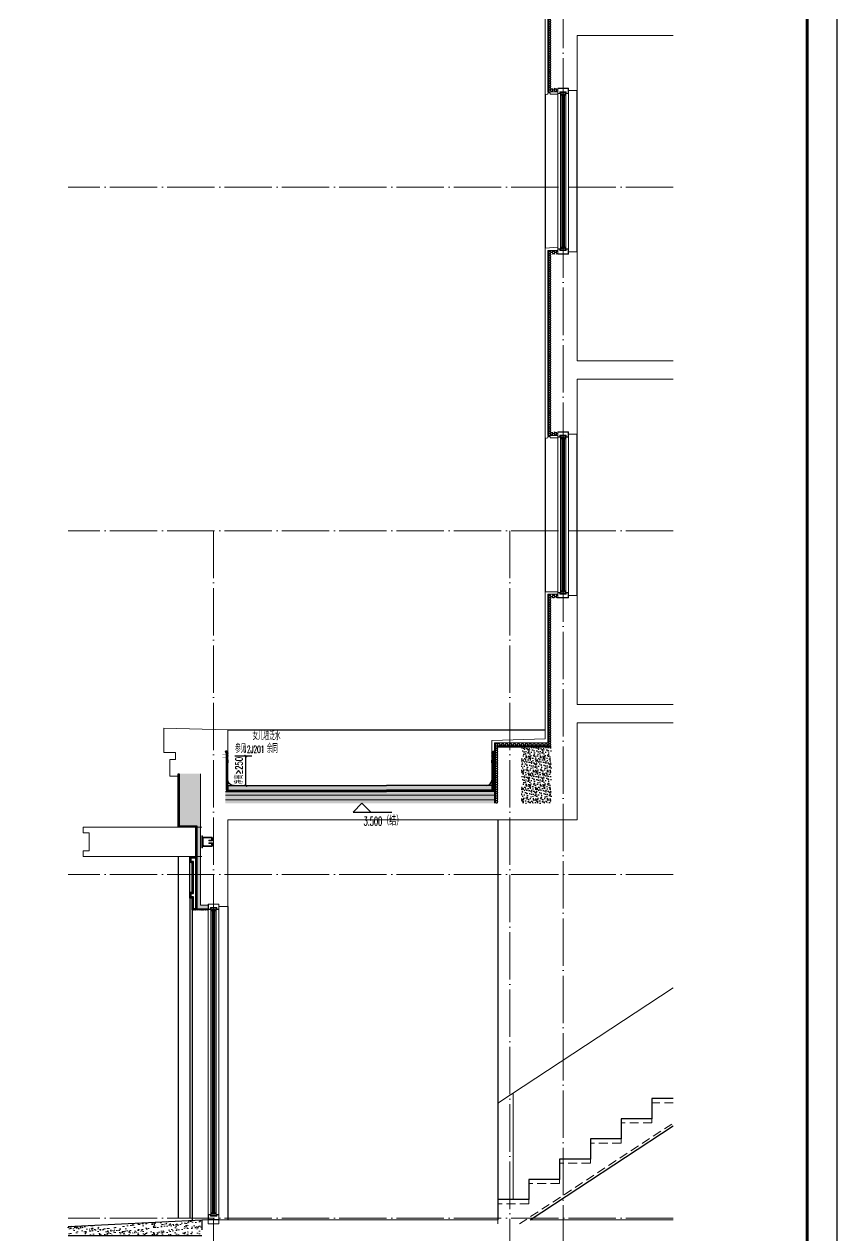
# Model space of a CAD drawing. Extents: x -518115 to 1124316, y -209821 to 1628073.
# Drawn here: x 1068422 to 1075280, y -168593 to -158368 of the extents above; entities that cross this region are included whole.
import ezdxf
from ezdxf.xclip import XClip

# ---------------------------------------------------------------- set-up
doc = ezdxf.new("R2010")
doc.units = 0
doc.header["$LTSCALE"] = 1000
doc.header["$MEASUREMENT"] = 0
doc.header["$XCLIPFRAME"] = 0
for name, pattern in [('DASH', [0.35, 0.25, -0.1]), ('DOTE', [2.42, 2, -0.2, 0.02, -0.2]), ('HIDDEN', [0.375, 0.25, -0.125])]:
    doc.linetypes.add(name, pattern=pattern)
for name, color, linetype in [('3-剖面填充（细）', 250, 'Continuous'), ('3-屋面构造层', 157, 'Continuous'), ('DIM_ELEV', 3, 'Continuous'), ('DIM_IDEN', 67, 'Continuous'), ('PUB_TEXT', 4, 'Continuous'), ('SURFACE', 6, 'Continuous'), ('图框', 140, 'Continuous'), ('看线', 251, 'Continuous'), ('立面', 73, 'Continuous'), ('立面-看线', 251, 'Continuous')]:
    doc.layers.add(name, color=color, linetype=linetype)
for name, color, linetype, lineweight in [('DOTE', 19, 'DOTE', 9), ('PUB_HATCH', 8, 'Continuous', 9), ('S_WINDOW', 144, 'Continuous', 15), ('STAIR', 2, 'Continuous', 18), ('WALL', 9, 'Continuous', 40), ('内粉刷', 37, 'Continuous', 9), ('填充', 251, 'Continuous', 5), ('栏杆', 163, 'Continuous', 5), ('立面-普通轮廓', 7, 'Continuous', 18), ('立面-栏杆', 105, 'Continuous', 15), ('细细', 250, 'Continuous', 0)]:
    doc.layers.add(name, color=color, linetype=linetype, lineweight=lineweight)
doc.layers.add('yichutu', color=7, linetype='Continuous', true_color=0xffffff, plot=False)
doc.styles.add('_TCH_DIM', font='SIMPLEX.shx', dxfattribs={"width": 0.7, "bigfont": 'GBCBIG.shx'})
doc.styles.add('_TCH_DIM_T3', font='SIMPLEX.shx', dxfattribs={"width": 0.494118, "bigfont": 'GBCBIG.shx'})
doc.dimstyles.new('_TCH_ARCH&&20', dxfattribs={"dimtxt": 59.5, "dimasz": 20, "dimexe": 50, "dimexo": 60, "dimgap": 25.25, "dimtad": 1, "dimdec": 0, "dimzin": 0, "dimdsep": 46, "dimtxsty": '_TCH_DIM_T3', "dimblk": 'ARCHTICK', "dimcen": 0.09, "dimclrt": 7, "dimazin": 2, "dimtfac": 1, "dimtdec": 0, "dimtix": 1, "dimtmove": 2, "dimatfit": 3, "dimfxl": 1, "dimtolj": 1, "dimtzin": 0, "dimarcsym": 0})
pattern_1 = [(315, (65555.854, -695306.734), (-1.767766953, -1.767766953), []), (315, (65557.0325, -695306.734), (-1.767766953, -1.767766953), [])]
pattern_2 = [(315, (65555.8552, -698010.1697), (-1.767766953, -1.767766953), []), (315, (65557.0337, -698010.1697), (-1.767766953, -1.767766953), [])]
pattern_3 = [(315, (-218910.2607, -140541.0897), (-1.767766953, -1.767766953), []), (315, (-218909.0822, -140541.0897), (-1.767766953, -1.767766953), [])]
pattern_4 = [(315, (-218910.2607, -141979.3279), (-1.767766953, -1.767766953), []), (315, (-218909.0822, -141979.3279), (-1.767766953, -1.767766953), [])]

# ---------------------------------------------------------------- blocks, each defined once
blk = doc.blocks.new('GFDDDDRG')
at = {"layer": '图框'}
blk.add_lwpolyline([(923310, -107437), (923310, -159999), (893610, -159999), (893610, -107437)], close=True, dxfattribs=at)
blk.add_lwpolyline([(923310, -107437), (923310, -159999), (893610, -159999), (893610, -107437)], close=True, dxfattribs=at)
at = {"layer": '图框', "const_width": 50}
blk.add_lwpolyline([(894110, -159499), (922810, -159499), (922810, -108687), (894110, -108687)], close=True, dxfattribs=at)
blk = doc.blocks.new('yct-1051-594-26275-14850-25-1002.0')
at = {"layer": 'yichutu', "color": 7, "true_color": 0xffffff}
blk.add_lwpolyline([(0, 0), (0, 14850), (26275, 14850), (26275, 0)], close=True, dxfattribs=at)
blk = doc.blocks.new('A$C657A2A31')
at = {"layer": '栏杆', "color": 5}
for p, q in [((0, 0), (6, 0)), ((0, -100), (0, 0)), ((6, 0), (6, -100)), ((6, -100), (0, -100)), ((84, -10), (12, -10)), ((12, -22), (12, -78)), ((84, -90), (12, -90)), ((77, -16), (18, -16)), ((77, -84), (18, -84)), ((60, -36), (60, -42)), ((80, -36), (60, -36)), ((87, -42), (60, -42)), ((60, -59), (60, -65)), ((87, -59), (60, -59)), ((80, -65), (60, -65)), ((83, -33), (83, -22)), ((83, -68), (83, -78)), ((90, -16), (90, -39)), ((90, -84), (90, -62))]:
    blk.add_line(p, q, dxfattribs=at)
for centre, radius, start, end in [((12, -16), 6, 90, 180), ((12, -84), 6, 180, 270), ((18, -22), 6, 90, 180), ((18, -78), 6, 180, 270), ((77, -22), 6, 0, 90), ((77, -78), 6, 270, 0), ((80, -33), 3, 270, 0), ((80, -68), 3, 0, 90), ((84, -16), 6, 0, 90), ((84, -84), 6, 270, 0), ((87, -39), 3, 270, 0), ((87, -62), 3, 0, 90)]:
    blk.add_arc(centre, radius, start, end, dxfattribs=at)
blk = doc.blocks.new('zrszerf')
at = {"layer": '细细'}
h = blk.add_hatch(dxfattribs=at)
h.set_pattern_fill('金属', color=256, style=0)
h.set_pattern_definition(pattern_3)
h.paths.add_polyline_path([(257695, 608543), (257715, 608543), (257715, 608557), (257765, 608557), (257765, 608543), (257785, 608543), (257785, 608588), (257695, 608588)])
h.paths.add_polyline_path([(257713, 608559), (257713, 608545), (257697, 608545), (257697, 608586), (257783, 608586), (257783, 608545), (257767, 608545), (257767, 608559)], flags=16)
h = blk.add_hatch(dxfattribs=at)
h.set_pattern_fill('金属', color=256, style=0)
h.set_pattern_definition(pattern_3)
h.paths.add_polyline_path([(257762, 608555), (257762, 608530), (257750, 608530), (257750, 608540), (257729, 608540), (257729, 608530), (257717, 608530), (257717, 608555)])
h.paths.add_polyline_path([(257719, 608553), (257719, 608532), (257727, 608532), (257727, 608542), (257752, 608542), (257752, 608532), (257760, 608532), (257760, 608553)], flags=16)
h = blk.add_hatch(color=256, dxfattribs=at)
edge = h.paths.add_edge_path()
edge.add_line((257735, 608540), (257735, 608528))
edge.add_arc((257740, 608520), 9.44, 61.5175, 118.4825, ccw=False)
edge.add_line((257744, 608528), (257744, 608540))
edge.add_arc((257740, 608548), 9.44, 241.5175, 298.4825, ccw=False)
h = blk.add_hatch(dxfattribs=at)
h.set_pattern_fill('金属', color=256, style=0)
h.set_pattern_definition(pattern_4)
h.paths.add_polyline_path([(257695, 607233), (257715, 607233), (257715, 607220), (257765, 607220), (257765, 607233), (257785, 607233), (257785, 607188), (257695, 607188)])
h.paths.add_polyline_path([(257713, 607218), (257713, 607231), (257697, 607231), (257697, 607190), (257783, 607190), (257783, 607231), (257767, 607231), (257767, 607218)], flags=16)
h = blk.add_hatch(dxfattribs=at)
h.set_pattern_fill('金属', color=256, style=0)
h.set_pattern_definition(pattern_4)
h.paths.add_polyline_path([(257762, 607222), (257762, 607247), (257750, 607247), (257750, 607237), (257729, 607237), (257729, 607247), (257717, 607247), (257717, 607222)])
h.paths.add_polyline_path([(257719, 607224), (257719, 607245), (257727, 607245), (257727, 607235), (257752, 607235), (257752, 607245), (257760, 607245), (257760, 607224)], flags=16)
h = blk.add_hatch(color=256, dxfattribs=at)
edge = h.paths.add_edge_path()
edge.add_line((257735, 607237), (257735, 607249))
edge.add_arc((257740, 607257), 9.44, 241.5175, 298.4825)
edge.add_line((257744, 607249), (257744, 607237))
edge.add_arc((257740, 607229), 9.44, 61.5175, 118.4825)
at = {"layer": 'S_WINDOW'}
for p, q in [((257695, 607233), (257695, 608543)), ((257717, 607247), (257717, 608530)), ((257762, 607247), (257762, 608530)), ((257785, 607233), (257785, 608543))]:
    blk.add_line(p, q, dxfattribs=at)
for points in [[(257785, 608588), (257785, 608543), (257765, 608543), (257765, 608557), (257715, 608557), (257715, 608543), (257695, 608543), (257695, 608588)], [(257783, 608586), (257783, 608545), (257767, 608545), (257767, 608559), (257713, 608559), (257713, 608545), (257697, 608545), (257697, 608586)], [(257762, 608555), (257762, 608530), (257750, 608530), (257750, 608540), (257729, 608540), (257729, 608530), (257717, 608530), (257717, 608555)], [(257760, 608553), (257760, 608532), (257752, 608532), (257752, 608542), (257727, 608542), (257727, 608532), (257719, 608532), (257719, 608553)], [(257785, 607188), (257785, 607233), (257765, 607233), (257765, 607220), (257715, 607220), (257715, 607233), (257695, 607233), (257695, 607188)], [(257783, 607190), (257783, 607231), (257767, 607231), (257767, 607218), (257713, 607218), (257713, 607231), (257697, 607231), (257697, 607190)], [(257762, 607222), (257762, 607247), (257750, 607247), (257750, 607237), (257729, 607237), (257729, 607247), (257717, 607247), (257717, 607222)], [(257760, 607224), (257760, 607245), (257752, 607245), (257752, 607235), (257727, 607235), (257727, 607245), (257719, 607245), (257719, 607224)]]:
    blk.add_lwpolyline(points, close=True, dxfattribs=at)
at = {"layer": '细细'}
for points in [[(257729, 608530), (257729, 607247)], [(257735, 607249), (257735, 608540)], [(257744, 607249), (257744, 608540)], [(257750, 608530), (257750, 607247)]]:
    blk.add_lwpolyline(points, dxfattribs=at)
for points in [[(257735, 608540), (257735, 608528, -0.253805), (257744, 608528), (257744, 608540, -0.253805)], [(257735, 607237), (257735, 607249, 0.253805), (257744, 607249), (257744, 607237, 0.253805)]]:
    blk.add_lwpolyline(points, format="xyb", close=True, dxfattribs=at)
blk = doc.blocks.new('FGHFG4334GDFGDFFGGGGGGDFG4G')
at = {"layer": 'SURFACE', "const_width": 2.25}
for points in [[(47, 0), (0, 0)], [(47, -28), (0, -28)]]:
    blk.add_lwpolyline(points, dxfattribs=at)
at = {"layer": 'SURFACE', "const_width": 1.5}
blk.add_lwpolyline([(47, 17, -1), (47, 5), (47, -7, -1), (47, -19), (47, -37), (53, -48), (53, -73)], format="xyb", dxfattribs=at)
blk = doc.blocks.new('FGDGDGD')
at = {"layer": '3-屋面构造层'}
h = blk.add_hatch(dxfattribs=at)
h.set_pattern_fill('隔热材料01', color=256, scale=7.692308, style=0)
h.set_pattern_definition([(270, (9.5186, 433.228), (3.846153863, -7e-16), [0.385980771, -3.460173092]), (270, (6.637, 433.228), (3.846153863, -7e-16), [0.385980771, -3.460173092]), (90, (8.5996, 430.618), (-3.846153863, 2e-16), [0.385980771, -3.460173092]), (90, (7.556, 430.618), (-3.846153863, 2e-16), [0.385980771, -3.460173092]), (180, (10.002, 430), (-5e-16, -3.846153863), [3.848019248, 0.001865385]), (135, (8.9282, 430.193), (2e-16, 3.846144175), [0.328307694, -5.110980792]), (116.56505, (12.5422, 430.4251), (8.6793e-06, 3.8461487416), [0.215769232, -8.384500037]), (116.56505, (8.696, 430.4251), (8.6793e-06, 3.8461487416), [0.215769232, -8.384500037]), (153.43495, (13.1603, 430), (-8.679e-06, 3.846148742), [0.431538463, -8.168730805]), (153.43495, (9.3142, 430), (-8.679e-06, 3.846148742), [0.431538463, -8.168730805]), (63.43495, (12.4457, 431.0041), (-8.6793e-06, 3.8461487416), [2.054923086, -6.545346183]), (63.43495, (8.5996, 431.0041), (-8.6793e-06, 3.8461487416), [2.054923086, -6.545346183]), (116.56505, (13.3647, 433.228), (8.6793e-06, 3.8461487416), [0.215769232, -8.384500037]), (116.56505, (9.5186, 433.228), (8.6793e-06, 3.8461487416), [0.215769232, -8.384500037]), (135, (9.422, 433.421), (2e-16, 3.846144175), [0.328307694, -5.110980792]), (153.43495, (13.036, 433.6532), (-8.679e-06, 3.846148742), [0.431538463, -8.168730805]), (153.43495, (9.19, 433.6532), (-8.679e-06, 3.846148742), [0.431538463, -8.168730805]), (45, (6.7336, 433.421), (2e-16, 3.846144175), [0.328307694, -5.110980792]), (63.43495, (10.4833, 433.228), (-8.6793e-06, 3.8461487416), [0.215769232, -8.384500037]), (63.43495, (6.6371, 433.228), (-8.6793e-06, 3.8461487416), [0.215769232, -8.384500037]), (26.56505, (10.812, 433.6532), (8.679e-06, 3.846148742), [0.431538463, -8.168730805]), (26.56505, (6.9658, 433.6532), (8.679e-06, 3.846148742), [0.431538463, -8.168730805]), (116.56505, (11.4023, 431.0041), (8.6793e-06, 3.8461487416), [2.054923086, -6.545346183]), (116.56505, (7.5561, 431.0041), (8.6793e-06, 3.8461487416), [2.054923086, -6.545346183]), (45, (7.2275, 430.193), (2e-16, 3.846144175), [0.328307694, -5.110980792]), (63.43495, (11.3058, 430.4251), (-8.6793e-06, 3.8461487416), [0.215769232, -8.384500037]), (63.43495, (7.4596, 430.4251), (-8.6793e-06, 3.8461487416), [0.215769232, -8.384500037]), (26.56505, (10.6877, 430), (8.679e-06, 3.846148742), [0.431538463, -8.168730805]), (26.56505, (6.8415, 430), (8.679e-06, 3.846148742), [0.431538463, -8.168730805])])
edge = h.paths.add_edge_path()
edge.add_arc((682181, 585366), 9.23, 450, 540, ccw=False)
edge.add_line((682181, 585375), (682192, 585375))
edge.add_line((682192, 585375), (682192, 585366))
edge.add_line((682192, 585366), (682172, 585366))
h = blk.add_hatch(dxfattribs=at)
h.set_pattern_fill('混凝土', color=256, scale=5, angle=-1.1458, style=0)
h.set_pattern_definition([(48.854237, (-82751.966, -43707.863), (35.7930991, -3.8540962), [3.75, -41.25]), (353.854237, (-82751.966, -43707.863), (-6.1841378, 37.7408106), [3, -33]), (99.305637, (-82748.983, -43708.185), (29.6089874, 33.886691), [3.1870095, -35.0571056]), (45.038437, (-82751.766, -43697.865), (53.1858973, -9.3413237), [5.625, -61.875]), (95.489837, (-82747.334, -43698.644), (47.6977146, 47.7616795), [4.7805144, -52.58565]), (350.038437, (-82751.766, -43697.865), (47.6976773, 47.7617167), [4.5, -49.5]), (19.854237, (-82746.817, -43700.465), (29.4368469, -20.7237073), [3.75, -41.25]), (324.854237, (-82746.817, -43700.465), (12.8883392, 36.0069862), [3, -33]), (70.305637, (-82744.364, -43702.192), (42.3251977, 15.2832459), [3.1870095, -35.0571056]), (36.3542372, (-82751.966, -43707.863), (0.9406985, 16.62920733), [0, -32.6, 0, -33.5, 0, -33.125]), (6.3542372, (-82751.966, -43707.863), (13.54517982, 19.45362572), [0, -19.1, 0, -31.85, 0, -12.625]), (326.3542372, (-82763.114, -43707.64), (26.66323482, -1.66123381), [0, -12.5, 0, -39, 0, -51.75]), (316.3542372, (-82768.113, -43707.54), (29.2535633, 4.4211788), [0, -16.25, 0, -25.9, 0, -36.75])])
h.paths.add_polyline_path([(674875, 585046), (674875, 585086), (682172, 585086), (682172, 585046)])
h = blk.add_hatch(dxfattribs=at)
h.set_pattern_fill('隔热材料03', color=256, scale=12.5, style=0)
h.set_pattern_definition([(113.578, (-500407.8114, 374696.8656), (-0.0086926214, 6.2699620763), [1.075, -0.5693125, 2.8375, -0.5693125, 1.075, -0.6825]), (66.42, (-500406.1744, 374696.8656), (2.727787851, 6.0425e-05), [1.075, -0.5693125, 2.840375, -0.5693125, 1.075, -0.6825]), (180, (-500406.1744, 374696.8656), (0, 6.25), [1.636625, -1.0910625]), (180, (-500407.538, 374702.4906), (0, 6.25), [1.636625, -1.0910625]), (90, (-500405.7427, 374697.8548), (2.72775, 2e-16), [0.52175, -5.72825]), (90, (-500407.1066, 374700.9798), (2.72775, 2e-16), [0.52175, -5.72825]), (90, (-500408.2427, 374697.8548), (2.72775, 2e-16), [0.52175, -5.72825]), (90, (-500409.6066, 374700.9798), (2.72775, 2e-16), [0.52175, -5.72825])])
edge = h.paths.add_edge_path()
edge.add_line((682178, 585086), (682178, 585050))
edge.add_arc((682172, 585050), 6.25, 270, 360, ccw=False)
edge.add_line((682172, 585044), (682172, 585086))
edge.add_line((682172, 585086), (682178, 585086))
h = blk.add_hatch(dxfattribs=at)
h.set_pattern_fill('焦渣矿渣', color=256, scale=4, angle=-1.1458, style=0)
h.set_pattern_definition([(358.8542372, (-82751.966, -43697.863), (8.27546507, 13.69326162), [1.6, -14.4]), (298.8542372, (-82751.966, -43697.863), (15.99644496, -0.32013217), [1.6, -14.4]), (238.8542372, (-82750.366, -43697.895), (7.72097989, -14.0133938), [1.6, -14.4]), (268.8542372, (-82745.567, -43697.991), (15.83683295, -8.3183365), [2.4, -11.456]), (268.8542372, (-82743.967, -43698.023), (15.83683295, -8.3183365), [2.4, -11.456]), (268.8542372, (-82742.368, -43698.055), (15.83683295, -8.3183365), [2.4, -11.456])])
h.paths.add_polyline_path([(674875, 585006), (674875, 585036), (682192, 585036), (682192, 585006)])
h = blk.add_hatch(dxfattribs=at)
h.set_pattern_fill('加气混凝土', color=256, scale=5, style=0)
h.set_pattern_definition([(0, (-82734.266, -43726.163), (30, 60), [0, -60]), (0, (-82769.366, -43734.263), (30, 60), [0, -60]), (0, (-82749.866, -43734.863), (30, 60), [0, -60]), (0, (-82728.566, -43717.163), (30, 60), [0, -60]), (0, (-82753.466, -43737.863), (30, 60), [0, -60]), (0, (-82722.566, -43679.363), (30, 60), [0, -60]), (0, (-82740.866, -43684.163), (30, 60), [0, -60]), (0, (-82731.266, -43691.663), (30, 60), [0, -60]), (0, (-82780.166, -43692.863), (30, 60), [0, -60]), (0, (-82750.766, -43695.563), (30, 60), [0, -60]), (0, (-82762.166, -43710.863), (30, 60), [0, -60]), (0, (-82761.566, -43733.363), (30, 60), [0, -60]), (0, (-82739.066, -43735.763), (30, 60), [0, -60]), (0, (-82722.566, -43709.363), (30, 60), [0, -60]), (0, (-82778.666, -43718.663), (30, 60), [0, -60]), (0, (-82773.566, -43708.463), (30, 60), [0, -60]), (0, (-82750.166, -43712.663), (30, 60), [0, -60]), (0, (-82758.566, -43721.363), (30, 60), [0, -60]), (0, (-82763.366, -43701.563), (30, 60), [0, -60]), (0, (-82755.866, -43679.063), (30, 60), [0, -60]), (0, (-82776.266, -43731.263), (30, 60), [0, -60]), (0, (-82743.266, -43691.363), (30, 60), [0, -60]), (0, (-82771.166, -43690.463), (30, 60), [0, -60]), (0, (-82775.966, -43682.663), (30, 60), [0, -60]), (130.601294, (-82726.2516, -43698.149), (-149.999998343, 180.000000787), [2.6341554, -1103.7111]), (18.4349488, (-82730.537, -43697.006), (149.99999945, 59.99999956), [2.710524, -376.76279]), (90, (-82730.537, -43699.578), (30, 60), [2.5714284, -117.428565]), (161.565051, (-82727.966, -43700.435), (-150.000000755, 59.99999553), [2.710524, -376.76279]), (53.1301023, (-82727.966, -43700.435), (30.00000006, 59.99999997), [2.857143, -297.14285]), (135, (-82725.68, -43731.006), (-30.00000363, 59.99999594), [2.424366, -167.28126]), (45, (-82729.109, -43731.006), (29.9999998, 59.99999976), [2.424366, -167.28126]), (135, (-82727.394, -43732.72), (-30.00000363, 59.99999594), [2.424366, -167.28126]), (45, (-82727.394, -43732.72), (29.9999998, 59.99999976), [2.424366, -167.28126]), (116.565051, (-82754.537, -43690.72), (-5.2e-06, 119.9999967), [3.1943826, -63.88765]), (180, (-82755.966, -43687.863), (-30, 60), [3.4285716, -56.571425]), (63.434949, (-82760.823, -43690.72), (3e-07, 119.9999994), [3.1943826, -63.88765]), (116.565051, (-82759.394, -43693.58), (-5.2e-06, 119.9999967), [3.1943826, -63.88765]), (0, (-82759.394, -43693.58), (30, 60), [3.4285716, -56.571425]), (63.434949, (-82755.966, -43693.58), (3e-07, 119.9999994), [3.1943826, -63.88765]), (107.102728, (-82731.9658, -43711.0063), (-89.999996559, 300.000000484), [3.8861346, -1628.29025]), (143.972626, (-82733.1087, -43707.292), (-569.999992774, 419.999999525), [3.8861346, -812.202]), (180, (-82736.25, -43705.006), (-30, 60), [3.7142856, -56.28571]), (36.0273733, (-82743.1087, -43707.292), (569.999995788, 419.999995472), [3.8861346, -812.202]), (71.5650511, (-82744.252, -43710.721), (90.00000046, 299.99999948), [3.6140316, -375.85928]), (107.102728, (-82743.1087, -43714.4348), (-89.999996559, 300.000000484), [3.8861346, -1628.29025]), (143.972626, (-82739.966, -43716.7206), (-569.999992774, 419.999999525), [3.8861346, -812.202]), (0, (-82739.966, -43716.72), (30, 60), [3.7142856, -56.28571]), (36.0273733, (-82736.2516, -43716.7206), (569.999995788, 419.999995472), [3.8861346, -812.202]), (71.5650511, (-82733.109, -43714.435), (90.00000046, 299.99999948), [3.6140316, -375.85928]), (150.255118, (-82731.3944, -43683.006), (-90.000000213, 59.999999257), [2.303502, -481.43196]), (90, (-82733.394, -43684.15), (30, 60), [2.2857144, -117.714275]), (29.7448813, (-82733.3944, -43684.149), (90.000000053, 59.99999972), [2.303502, -481.43196]), (116.565051, (-82745.394, -43725.58), (-5.2e-06, 119.9999967), [3.1943826, -63.88765]), (168.690067, (-82746.823, -43722.7206), (-270.0000002, 59.999998494), [2.9137254, -608.96855]), (41.1859251, (-82751.9658, -43724.149), (749.999995456, 659.999994229), [3.0371844, -1272.5802]), (90, (-82751.966, -43727.006), (30, 60), [2.857143, -117.14285]), (138.814074, (-82749.68, -43729.0063), (-749.999986669, 660.000004204), [3.0371844, -1272.5802]), (16.6992442, (-82749.68, -43729.0063), (989.999992552, 299.999996858), [2.982945, -1249.85375]), (60.9453959, (-82746.823, -43728.149), (29.99999992, 59.999999469), [2.9416086, -1232.53395]), (109.983106, (-82770.5373, -43700.4348), (-150.000000565, 419.9999988885), [3.3442002, -1401.21975]), (155.556045, (-82771.68, -43697.292), (-390.0000014866, 179.99999626), [3.4522986, -1446.51315]), (24.4439547, (-82777.9658, -43697.292), (390.0000001945, 179.999999134), [3.4522986, -1446.51315]), (70.0168934, (-82779.1087, -43700.4348), (150.000000452, 419.999998958), [3.3442002, -1401.21975]), (109.983106, (-82777.9658, -43703.5777), (-150.000000565, 419.9999988885), [3.3442002, -1401.21975]), (160.016893, (-82774.823, -43704.7206), (-150.000000088, 59.999997267), [3.3442002, -698.93775]), (19.9831065, (-82774.823, -43704.7206), (149.999999176, 59.999999905), [3.3442002, -698.93775]), (70.0168934, (-82771.68, -43703.5777), (150.000000452, 419.999998958), [3.3442002, -1401.21975]), (122.005383, (-82748.2516, -43705.8634), (-30.000004026, 59.999996937), [2.6954232, -563.3434]), (18.4349488, (-82752.252, -43704.435), (149.99999945, 59.99999956), [2.710524, -376.76279]), (90, (-82752.252, -43707.006), (30, 60), [2.5714284, -117.428565]), (161.565051, (-82749.68, -43707.863), (-150.000000755, 59.99999553), [2.710524, -376.76279]), (54.4623222, (-82749.68, -43707.8634), (209.999999696, 299.99999955), [2.457807, -1029.82115]), (116.565051, (-82765.68, -43720.435), (-5.2e-06, 119.9999967), [3.1943826, -63.88765]), (180, (-82767.11, -43717.58), (-30, 60), [3.142857, -56.85714]), (59.0362434, (-82771.966, -43720.435), (30.000000098, 59.99999971), [3.3319728, -696.3822]), (120.963756, (-82770.2516, -43723.292), (-30.0000041, 59.999997245), [3.3319728, -696.3822]), (0, (-82770.25, -43723.29), (30, 60), [3.142857, -56.85714]), (63.434949, (-82767.11, -43723.29), (3e-07, 119.9999994), [3.1943826, -63.88765])])
h.paths.add_polyline_path([(682192, 584936), (674875, 584936), (674875, 584966), (682192, 584966)])
at = {"layer": '立面-看线'}
h = blk.add_hatch(dxfattribs=at)
h.set_pattern_fill('HONEY', color=256, scale=7)
h.set_pattern_definition([(0, (-799653.24, -415240.13), (16.66875, 9.623705), [11.1125, -22.225]), (120, (-799653.24, -415240.13), (-16.66874801, 9.62370845), [11.1125, -22.225]), (60, (-799653.24, -415240.13), (1.99e-06, 19.24741345), [-22.225, 11.1125])])
h.paths.add_polyline_path([(682192, 584966), (674875, 584966), (674875, 585006), (682192, 585006)])
at = {"layer": '3-屋面构造层'}
for p, q in [((682178, 585086), (674875, 585086)), ((682172, 585086), (682172, 585044)), ((682172, 585046), (674875, 585046)), ((682192, 585036), (674875, 585036))]:
    blk.add_line(p, q, dxfattribs=at)
at = {"layer": '3-屋面构造层', "color": 251, "linetype": 'DASH', "ltscale": 0.05, "true_color": 0x636466, "const_width": 2.5}
for points in [[(682057, 585043), (682172, 585043, 0.414214), (682179, 585050), (682179, 585366)], [(682057, 585039), (682172, 585039, 0.414214), (682183, 585050), (682183, 585366)]]:
    blk.add_lwpolyline(points, format="xyb", dxfattribs=at)
at = {"layer": '3-屋面构造层', "color": 251, "true_color": 0x636466}
for points in [[(682057, 585041), (682172, 585041, 0.414214), (682180, 585050), (682180, 585366)], [(682057, 585044), (682172, 585044, 0.414214), (682178, 585050), (682178, 585366)], [(682057, 585040), (682172, 585040, 0.414214), (682182, 585050), (682182, 585366), (682184, 585366), (682184, 585050, -0.414214), (682172, 585038), (682057, 585038)]]:
    blk.add_lwpolyline(points, format="xyb", dxfattribs=at)
at = {"layer": '3-屋面构造层', "ltscale": 0.8}
blk.add_lwpolyline([(682172, 585366, -0.414214), (682181, 585375), (682192, 585375), (682192, 585366), (682172, 585366)], format="xyb", dxfattribs=at)
at = {"layer": '3-屋面构造层', "color": 251, "linetype": 'DASH', "ltscale": 0.05, "true_color": 0x636466, "const_width": 2.5}
for points in [[(682043, 585039), (674875, 585039)], [(682057, 585043), (682043, 585039)]]:
    blk.add_lwpolyline(points, dxfattribs=at)
at = {"layer": '3-屋面构造层', "color": 251, "true_color": 0x636466}
for points in [[(682043, 585040), (674875, 585040)], [(674875, 585038), (682043, 585038)], [(682056, 585044), (682042, 585040)], [(682043, 585038), (682057, 585042)]]:
    blk.add_lwpolyline(points, dxfattribs=at)
at = {"layer": '3-屋面构造层'}
blk.add_arc((682122, 585136), 50, 270, 360, dxfattribs=at)
at = {"layer": 'PUB_HATCH', "color": 215, "true_color": 0xa953a0}
for p, q in [((682192, 585006), (674875, 585006)), ((682192, 584966), (674875, 584966))]:
    blk.add_line(p, q, dxfattribs=at)
at = {"layer": '3-屋面构造层', "color": 1, "xscale": -1}
blk.add_blockref('FGHFG4334GDFGDFFGGGGGGDFG4G', (682218, 585349), dxfattribs=at)
blk = doc.blocks.new('_ArchTick')
at = {"color": 0, "linetype": 'ByBlock', "const_width": 0.4}
blk.add_lwpolyline([(-0.5, -0.5), (0.5, 0.5)], dxfattribs=at)
blk = doc.blocks.new('*D306')
at = {"layer": 'Defpoints', "color": 0, "transparency": 16777216}
for p in [(1070140, -164543), (1070293, -164543), (1070140, -164793)]:
    blk.add_point(p, dxfattribs=at)
at = {"layer": 'DIM_IDEN', "color": 0, "lineweight": -2, "transparency": 16777216}
for p, q in [((1070200, -164543), (1070343, -164543)), ((1070293, -164793), (1070293, -164543)), ((1070200, -164793), (1070343, -164793))]:
    blk.add_line(p, q, dxfattribs=at)
at = {"layer": 'DIM_IDEN', "color": 0, "lineweight": -2, "transparency": 16777216, "xscale": 20, "yscale": 20, "zscale": 20}
for p, rotation in [((1070293, -164543), 90), ((1070293, -164793), 270)]:
    blk.add_blockref('_ArchTick', p, dxfattribs=dict(at, rotation=rotation))
at = {"layer": 'DIM_IDEN', "color": 7, "transparency": 16777216, "insert": (1070236, -164668), "char_height": 59.5, "attachment_point": 5, "rotation": 90, "style": '_TCH_DIM_T3'}
blk.add_mtext('\\A1;{\\W0.70588;净高≥250}', dxfattribs=at)
blk = doc.blocks.new('A$C40486AD2')
at = {"layer": 'PUB_TEXT', "style": '_TCH_DIM'}
for s, height, width, p in [('女儿墙泛水', 67.5, 0.7, (255, 115)), ('参见', 67.5, 0.7, (108, 8)), ('12J201', 59.5, 0.494118, (177, 8)), ('，余同', 67.5, 0.7, (328, 8))]:
    blk.add_text(s, height=height, dxfattribs=dict(at, width=width)).set_placement(p)

msp = doc.modelspace()

# ---------------------------------------------------------------- hatches: boundary and pattern name
h = msp.add_hatch()
h.set_pattern_fill('ANSI34', color=1, style=0, double=1)
h.set_pattern_definition([(45, (-216512.582, -677943.816), (-6.73519209, 6.73519209), []), (45, (-216510.337, -677943.816), (-6.73519209, 6.73519209), []), (45, (-216508.092, -677943.816), (-6.73519209, 6.73519209), []), (45, (-216505.847, -677943.816), (-6.73519209, 6.73519209), [])])
h.paths.add_polyline_path([(1069870.3, -165143), (1069870.3, -165843), (1069975.3, -165843), (1069975.3, -165833), (1069880.3, -165833), (1069880.3, -165133), (1069730.3, -165133), (1069730.3, -164693), (1069720.3, -164693), (1069720.3, -165143)])
at = {"layer": '3-剖面填充（细）'}
h = msp.add_hatch(dxfattribs=at)
h.set_pattern_fill('加气混凝土', color=256, scale=10)
h.set_pattern_definition([(0, (668492.37, -76051.22), (60, 120), [0, -120]), (0, (668422.17, -76067.42), (60, 120), [0, -120]), (0, (668461.17, -76068.62), (60, 120), [0, -120]), (0, (668503.77, -76033.22), (60, 120), [0, -120]), (0, (668453.97, -76074.62), (60, 120), [0, -120]), (0, (668515.77, -75957.62), (60, 120), [0, -120]), (0, (668479.17, -75967.22), (60, 120), [0, -120]), (0, (668498.37, -75982.22), (60, 120), [0, -120]), (0, (668400.57, -75984.62), (60, 120), [0, -120]), (0, (668459.37, -75990.02), (60, 120), [0, -120]), (0, (668436.57, -76020.62), (60, 120), [0, -120]), (0, (668437.77, -76065.62), (60, 120), [0, -120]), (0, (668482.77, -76070.42), (60, 120), [0, -120]), (0, (668515.77, -76017.62), (60, 120), [0, -120]), (0, (668403.57, -76036.22), (60, 120), [0, -120]), (0, (668413.77, -76015.82), (60, 120), [0, -120]), (0, (668460.57, -76024.22), (60, 120), [0, -120]), (0, (668443.77, -76041.62), (60, 120), [0, -120]), (0, (668434.17, -76002.02), (60, 120), [0, -120]), (0, (668449.17, -75957.02), (60, 120), [0, -120]), (0, (668408.37, -76061.42), (60, 120), [0, -120]), (0, (668474.37, -75981.62), (60, 120), [0, -120]), (0, (668418.57, -75979.82), (60, 120), [0, -120]), (0, (668408.97, -75964.22), (60, 120), [0, -120]), (130.601294, (668508.3994, -75995.188), (-299.99999669, 360.00000157), [5.26831, -2207.4222]), (18.434949, (668499.828, -75992.902), (299.9999989, 119.9999991), [5.421048, -753.52558]), (90, (668499.83, -75998.045), (60, 120), [5.142857, -234.85713]), (161.565051, (668504.97, -75999.76), (-300.0000015, 119.99999105), [5.421048, -753.52558]), (53.130102, (668504.97, -75999.76), (60.0000001, 120), [5.714286, -594.2857]), (135, (668509.542, -76060.9), (-60.0000073, 119.999992), [4.848732, -334.56252]), (45, (668502.685, -76060.9), (59.9999996, 119.9999995), [4.848732, -334.56252]), (135, (668506.114, -76064.33), (-60.0000073, 119.999992), [4.848732, -334.56252]), (45, (668506.114, -76064.33), (59.9999996, 119.9999995), [4.848732, -334.56252]), (116.56505, (668451.83, -75980.33), (-1e-05, 239.999993), [6.388765, -127.7753]), (180, (668448.97, -75974.62), (-60, 120), [6.857143, -113.14285]), (63.43495, (668439.26, -75980.33), (5e-07, 240), [6.388765, -127.7753]), (116.56505, (668442.11, -75986.04), (-1e-05, 239.999993), [6.388765, -127.7753]), (0, (668442.11, -75986.04), (60, 120), [6.857143, -113.14285]), (63.43495, (668448.97, -75986.04), (5e-07, 240), [6.388765, -127.7753]), (107.102728, (668496.971, -76020.902), (-179.99999312, 600.00000097), [7.77227, -3256.5805]), (143.972626, (668494.685, -76013.473), (-1139.99998555, 839.99999905), [7.77227, -1624.404]), (180, (668488.4, -76008.9), (-60, 120), [7.42857, -112.57142]), (36.0273733, (668474.685, -76013.473), (1139.99999158, 839.99999094), [7.77227, -1624.404]), (71.565051, (668472.4, -76020.33), (180.0000009, 599.999999), [7.228063, -751.71856]), (107.102728, (668474.685, -76027.759), (-179.99999312, 600.00000097), [7.77227, -3256.5805]), (143.972626, (668480.971, -76032.3305), (-1139.99998555, 839.99999905), [7.77227, -1624.404]), (0, (668480.97, -76032.33), (60, 120), [7.42857, -112.57142]), (36.0273733, (668488.399, -76032.3305), (1139.99999158, 839.99999094), [7.77227, -1624.404]), (71.565051, (668494.685, -76027.76), (180.0000009, 599.999999), [7.228063, -751.71856]), (150.255118, (668498.114, -75964.902), (-180.0000004, 119.9999985), [4.607004, -962.86392]), (90, (668494.114, -75967.19), (60, 120), [4.57143, -235.42855]), (29.7448813, (668494.114, -75967.188), (180.0000001, 119.99999944), [4.607004, -962.86392]), (116.56505, (668470.11, -76050.04), (-1e-05, 239.999993), [6.388765, -127.7753]), (168.690067, (668467.257, -76044.33), (-540.0000004, 119.999997), [5.82745, -1217.9371]), (41.1859251, (668456.971, -76047.1877), (1499.99999091, 1319.99998846), [6.07437, -2545.1604]), (90, (668456.97, -76052.9), (60, 120), [5.714286, -234.2857]), (138.814074, (668461.542, -76056.902), (-1499.99997334, 1320.00000841), [6.07437, -2545.1604]), (16.6992442, (668461.542, -76056.902), (1979.9999851, 599.999993716), [5.96589, -2499.7075]), (60.9453959, (668467.2565, -76055.1877), (59.99999984, 119.99999894), [5.883217, -2465.0679]), (109.983106, (668419.828, -75999.759), (-300.00000113, 839.99999778), [6.6884, -2802.4395]), (155.556045, (668417.5423, -75993.4734), (-780.000002973, 359.99999252), [6.904597, -2893.0263]), (24.4439547, (668404.971, -75993.4734), (780.00000039, 359.99999827), [6.904597, -2893.0263]), (70.0168934, (668402.685, -75999.759), (300.000000904, 839.999997916), [6.6884, -2802.4395]), (109.983106, (668404.971, -76006.045), (-300.00000113, 839.99999778), [6.6884, -2802.4395]), (160.016893, (668411.257, -76008.331), (-300.00000018, 119.99999453), [6.6884, -1397.8755]), (19.9831065, (668411.257, -76008.331), (299.99999835, 119.9999998), [6.6884, -1397.8755]), (70.0168934, (668417.5423, -76006.045), (300.000000904, 839.999997916), [6.6884, -2802.4395]), (122.005383, (668464.4, -76010.616), (-60.00000805, 119.99999387), [5.390846, -1126.6868]), (18.434949, (668456.4, -76007.76), (299.9999989, 119.9999991), [5.421048, -753.52558]), (90, (668456.4, -76012.9), (60, 120), [5.142857, -234.85713]), (161.565051, (668461.542, -76014.616), (-300.0000015, 119.99999105), [5.421048, -753.52558]), (54.4623222, (668461.542, -76014.616), (419.99999939, 599.9999991), [4.915614, -2059.6423]), (116.56505, (668429.54, -76039.76), (-1e-05, 239.999993), [6.388765, -127.7753]), (180, (668426.69, -76034.04), (-60, 120), [6.285714, -113.71428]), (59.0362434, (668416.971, -76039.759), (60.0000002, 119.99999942), [6.663946, -1392.7644]), (120.963756, (668420.399, -76045.473), (-60.0000082, 119.9999945), [6.663946, -1392.7644]), (0, (668420.4, -76045.47), (60, 120), [6.285714, -113.71428]), (63.43495, (668426.69, -76045.47), (5e-07, 240), [6.388765, -127.7753])])
h.paths.add_polyline_path([(1072870.3, -164463), (1072620.3, -164463), (1072620.3, -164943), (1072870.3, -164943)])
at = {"layer": '填充'}
h = msp.add_hatch(dxfattribs=at)
h.set_pattern_fill('AR-CONC', color=256, scale=50, style=0)
h.set_pattern_definition([(50, (-13517677.7, -5524350.75), (91.0923345, -7.96954277), [9.525, -104.775]), (355, (-13517677.7, -5524350.75), (-17.621413, 95.52832144), [7.62, -83.82]), (100.451, (-13517670.11, -5524351.415), (73.47125083, 87.5583439), [8.095, -89.045]), (46.1842, (-13517677.7, -5524325.35), (135.53952045, -21.021164), [14.2875, -157.1625]), (96.6356, (-13517666.4, -5524327.1), (118.7021172, 123.712778), [12.1425, -133.5675]), (351.184, (-13517677.7, -5524325.35), (118.7023029, 123.7125589), [11.43, -125.73]), (21, (-13517665, -5524331.7), (75.8074399, -51.13275926), [9.525, -104.775]), (326, (-13517665, -5524331.7), (30.9010142, 92.09398306), [7.62, -83.82]), (71.4514, (-13517658.68, -5524335.96), (106.7082454, 40.96142886), [8.095, -89.045]), (37.5, (-13517677.7, -5524350.75), (1.544301625, 42.277519437), [0, -82.804, 0, -85.09, 0, -84.1375]), (7.5, (-13517677.7, -5524350.75), (33.40983126, 50.09028741), [0, -48.514, 0, -80.899, 0, -32.0675]), (327.5, (-13517706.02, -5524350.75), (67.79529758, -2.864372), [0, -31.75, 0, -99.06, 0, -131.445]), (317.5, (-13517718.72, -5524350.75), (74.0645907, 12.71324552), [0, -41.275, 0, -65.786, 0, -93.345])])
h.paths.add_polyline_path([(1068793.3, -168514.3), (1068793.3, -168592.7), (1069920.3, -168592.7), (1069920.3, -168458.2)])
at = {"layer": '立面'}
h = msp.add_hatch(dxfattribs=at)
h.set_pattern_fill('ANSI31', color=251, scale=2)
h.set_pattern_definition([(45, (284436.3666, -555044.0018), (-2.24506403, 2.24506403), [])])
h.paths.add_polyline_path([(1069870.2, -165393), (1069870.4, -165843), (1069840.4, -165843), (1069840.4, -165742.7), (1069820.4, -165742.7), (1069820.4, -165692.7), (1069840.4, -165692.7), (1069840.5, -165442.9), (1069820.3, -165442.7), (1069820.3, -165393)])
h.paths.add_polyline_path([(1069850.5, -165433), (1069830.3, -165432.8), (1069830.3, -165403), (1069870.3, -165403), (1069870.3, -165833), (1069850.4, -165833), (1069850.5, -165732.7), (1069830.4, -165732.7), (1069830.4, -165702.7), (1069850.4, -165702.7)], flags=16)
at = {"layer": '立面-看线'}
h = msp.add_hatch(dxfattribs=at)
h.set_pattern_fill('HONEY', color=256, scale=7)
h.set_pattern_definition([(0, (261817.044, -543754.946), (16.66875, 9.623705), [11.1125, -22.225]), (120, (261817.044, -543754.946), (-16.66874801, 9.62370845), [11.1125, -22.225]), (60, (261817.044, -543754.946), (1.99e-06, 19.24741345), [-22.225, 11.1125])])
h.paths.add_polyline_path([(1072840.3, -158308), (1072870.3, -158308), (1072870.3, -158908), (1072925.3, -158908), (1072925.3, -158938), (1072840.3, -158938)])
h = msp.add_hatch(dxfattribs=at)
h.set_pattern_fill('HONEY', color=256, scale=7)
h.set_pattern_definition([(0, (261817.021, -546654.948), (16.66875, 9.623705), [11.1125, -22.225]), (120, (261817.021, -546654.948), (-16.66874801, 9.62370845), [11.1125, -22.225]), (60, (261817.021, -546654.948), (1.99e-06, 19.24741345), [-22.225, 11.1125])])
h.paths.add_polyline_path([(1072840.3, -161208), (1072870.3, -161208), (1072870.3, -160308), (1072925.3, -160308), (1072925.3, -160278), (1072840.3, -160278)])
h = msp.add_hatch(dxfattribs=at)
h.set_pattern_fill('HONEY', color=256, scale=7)
h.set_pattern_definition([(0, (261817.044, -546654.946), (16.66875, 9.623705), [11.1125, -22.225]), (120, (261817.044, -546654.946), (-16.66874801, 9.62370845), [11.1125, -22.225]), (60, (261817.044, -546654.946), (1.99e-06, 19.24741345), [-22.225, 11.1125])])
h.paths.add_polyline_path([(1072840.3, -161208), (1072870.3, -161208), (1072870.3, -161808), (1072925.3, -161808), (1072925.3, -161838), (1072840.3, -161838)])
h = msp.add_hatch(dxfattribs=at)
h.set_pattern_fill('HONEY', color=256, scale=7)
h.set_pattern_definition([(0, (261817.021, -549539.967), (16.66875, 9.623705), [11.1125, -22.225]), (120, (261817.021, -549539.967), (-16.66874801, 9.62370845), [11.1125, -22.225]), (60, (261817.021, -549539.967), (1.99e-06, 19.24741345), [-22.225, 11.1125])])
h.paths.add_polyline_path([(1072840.3, -164093), (1072870.3, -164093), (1072870.3, -163208), (1072925.3, -163208), (1072925.3, -163178), (1072840.3, -163178)])
h = msp.add_hatch(dxfattribs=at)
h.set_pattern_fill('HONEY', color=256, scale=7)
h.set_pattern_definition([(0, (261817.044, -549539.965), (16.66875, 9.623705), [11.1125, -22.225]), (120, (261817.044, -549539.965), (-16.66874801, 9.62370845), [11.1125, -22.225]), (60, (261817.044, -549539.965), (1.99e-06, 19.24741345), [-22.225, 11.1125])])
h.paths.add_polyline_path([(1072840.3, -164463), (1072870.3, -164463), (1072870.3, -164093), (1072840.3, -164093)])
h = msp.add_hatch(dxfattribs=at)
h.set_pattern_fill('HONEY', color=256, scale=7)
h.set_pattern_definition([(0, (261367.052, -549539.962), (16.66875, 9.623705), [11.1125, -22.225]), (120, (261367.052, -549539.962), (-16.66874801, 9.62370845), [11.1125, -22.225]), (60, (261367.052, -549539.962), (1.99e-06, 19.24741345), [-22.225, 11.1125])])
h.paths.add_polyline_path([(1072420.3, -164433), (1072390.3, -164433), (1072390.3, -164943), (1072420.3, -164943)])
h = msp.add_hatch(dxfattribs=at)
h.set_pattern_fill('HONEY', color=256, scale=7)
h.set_pattern_definition([(0, (261787.023, -549059.919), (16.66875, 9.623705), [11.1125, -22.225]), (120, (261787.023, -549059.919), (-16.66874801, 9.62370845), [11.1125, -22.225]), (60, (261787.023, -549059.919), (1.99e-06, 19.24741345), [-22.225, 11.1125])])
h.paths.add_polyline_path([(1072840.3, -164433), (1072420.3, -164433), (1072420.3, -164463), (1072840.3, -164463)])
h = msp.add_hatch(dxfattribs=at)
h.set_pattern_fill('HONEY', color=256, scale=7)
h.set_pattern_definition([(0, (-216512.582, -677943.816), (16.66875, 9.623705), [11.1125, -22.225]), (120, (-216512.582, -677943.816), (-16.66874801, 9.62370845), [11.1125, -22.225]), (60, (-216512.582, -677943.816), (1.99e-06, 19.24741345), [-22.225, 11.1125])])
h.paths.add_polyline_path([(1069910.7, -164693.1), (1069730.3, -164693), (1069730.5, -165133), (1069880.1, -165133), (1069879.8, -165833), (1069974.7, -165833), (1069975.3, -165803), (1069910.3, -165803), (1069909.8, -165153), (1069910.3, -165153.1)])
at = {"layer": '细细'}
h = msp.add_hatch(dxfattribs=at)
h.set_pattern_fill('金属', color=256, style=0)
h.set_pattern_definition(pattern_1)
h.paths.add_polyline_path([(1070065.3, -165838), (1070045.3, -165838), (1070045.3, -165824.5), (1069995.3, -165824.5), (1069995.3, -165838), (1069975.3, -165838), (1069975.3, -165793), (1070065.3, -165793)])
h.paths.add_polyline_path([(1070047.3, -165822.5), (1070047.3, -165836), (1070063.3, -165836), (1070063.3, -165795), (1069977.3, -165795), (1069977.3, -165836), (1069993.3, -165836), (1069993.3, -165822.5)], flags=16)
h = msp.add_hatch(dxfattribs=at)
h.set_pattern_fill('金属', color=256, style=0)
h.set_pattern_definition(pattern_1)
h.paths.add_polyline_path([(1069997.8, -165826.5), (1069997.8, -165851.5), (1070009.8, -165851.5), (1070009.8, -165841.5), (1070030.8, -165841.5), (1070030.8, -165851.5), (1070042.8, -165851.5), (1070042.8, -165826.5)])
h.paths.add_polyline_path([(1070040.8, -165828.5), (1070040.8, -165849.5), (1070032.8, -165849.5), (1070032.8, -165839.5), (1070007.8, -165839.5), (1070007.8, -165849.5), (1069999.8, -165849.5), (1069999.8, -165828.5)], flags=16)
h = msp.add_hatch(color=256, dxfattribs=at)
edge = h.paths.add_edge_path()
edge.add_line((1070024.8, -165841.5), (1070024.8, -165853.5))
edge.add_arc((1070020.3, -165861.8), 9.44, 61.51755, 118.48245)
edge.add_line((1070015.8, -165853.5), (1070015.8, -165841.5))
edge.add_arc((1070020.3, -165833.2), 9.44, 241.51755, 298.48245)
h = msp.add_hatch(dxfattribs=at)
h.set_pattern_fill('金属', color=256, style=0)
h.set_pattern_definition(pattern_2)
h.paths.add_polyline_path([(1069997.8, -168424.7), (1069997.8, -168399.7), (1070009.8, -168399.7), (1070009.8, -168409.7), (1070030.8, -168409.7), (1070030.8, -168399.7), (1070042.8, -168399.7), (1070042.8, -168424.7)])
h.paths.add_polyline_path([(1070040.8, -168422.7), (1070040.8, -168401.7), (1070032.8, -168401.7), (1070032.8, -168411.7), (1070007.8, -168411.7), (1070007.8, -168401.7), (1069999.8, -168401.7), (1069999.8, -168422.7)], flags=16)
h = msp.add_hatch(color=256, dxfattribs=at)
edge = h.paths.add_edge_path()
edge.add_line((1070024.8, -168409.7), (1070024.8, -168397.7))
edge.add_arc((1070020.3, -168389.4), 9.44, 241.51755, 298.48245, ccw=False)
edge.add_line((1070015.8, -168397.7), (1070015.8, -168409.7))
edge.add_arc((1070020.3, -168418), 9.44, 61.51755, 118.48245, ccw=False)
h = msp.add_hatch(dxfattribs=at)
h.set_pattern_fill('金属', color=256, style=0)
h.set_pattern_definition(pattern_2)
h.paths.add_polyline_path([(1070065.3, -168413.2), (1070045.3, -168413.2), (1070045.3, -168426.7), (1069995.3, -168426.7), (1069995.3, -168413.2), (1069975.3, -168413.2), (1069975.3, -168458.2), (1070065.3, -168458.2)])
h.paths.add_polyline_path([(1070047.3, -168428.7), (1070047.3, -168415.2), (1070063.3, -168415.2), (1070063.3, -168456.2), (1069977.3, -168456.2), (1069977.3, -168415.2), (1069993.3, -168415.2), (1069993.3, -168428.7)], flags=16)

# ---------------------------------------------------------------- linework, layer by layer
at = {"color": 1}
msp.add_lwpolyline([(1069730.3, -164693), (1069730.3, -165133), (1069880.3, -165133), (1069880.3, -165833), (1069975.3, -165833), (1069975.3, -165843), (1069870.3, -165843), (1069870.3, -165143), (1069720.3, -165143), (1069720.3, -164693), (1069730.3, -164693)], dxfattribs=at)
at = {"layer": 'DIM_ELEV', "color": 3}
for p, q in [((1071272.8, -164943), (1071197.8, -165018)), ((1071197.8, -165018), (1071525.8, -165018)), ((1071272.8, -164943), (1071347.8, -165018))]:
    msp.add_line(p, q, dxfattribs=at)
at = {"layer": 'DOTE', "linetype": 'DOTE', "ltscale": 0.2}
for p, q in [((1072970.3, -149943), (1072970.3, -169543)), ((1073900.5, -159743), (1068793.3, -159743)), ((1073900.5, -159743), (1068793.3, -159743)), ((1073900.5, -162643), (1068793.3, -162643)), ((1070020.3, -162643), (1070020.3, -169543)), ((1072520.3, -162643), (1072520.3, -169543)), ((1073900.5, -165543), (1068793.3, -165543)), ((1073900.5, -168443), (1068793.3, -168443))]:
    msp.add_line(p, q, dxfattribs=at)
at = {"layer": 'PUB_HATCH', "color": 215, "true_color": 0xa953a0}
for points in [[(1072925.3, -157378), (1072840.3, -157378), (1072840.3, -158938), (1072925.3, -158938)], [(1072925.3, -160278), (1072840.3, -160278), (1072840.3, -161838), (1072925.3, -161838)], [(1072925.3, -163178), (1072840.3, -163178), (1072840.3, -164433)], [(1072840.3, -164433), (1072390.3, -164433), (1072390.3, -164943)], [(1069910.7, -164693), (1069910.3, -165153), (1069910.3, -165153), (1069910.3, -165803), (1069975.3, -165803)]]:
    msp.add_lwpolyline(points, dxfattribs=at)
at = {"layer": 'S_WINDOW'}
for p, q in [((1069975.3, -168413.2), (1069975.3, -165838)), ((1070065.3, -168413.2), (1070065.3, -165838)), ((1069997.8, -168399.7), (1069997.8, -165851.5)), ((1070042.8, -168399.7), (1070042.8, -165851.5))]:
    msp.add_line(p, q, dxfattribs=at)
for points in [[(1069975.3, -165793), (1069975.3, -165838), (1069995.3, -165838), (1069995.3, -165824.5), (1070045.3, -165824.5), (1070045.3, -165838), (1070065.3, -165838), (1070065.3, -165793)], [(1069977.3, -165795), (1069977.3, -165836), (1069993.3, -165836), (1069993.3, -165822.5), (1070047.3, -165822.5), (1070047.3, -165836), (1070063.3, -165836), (1070063.3, -165795)], [(1069997.8, -165826.5), (1069997.8, -165851.5), (1070009.8, -165851.5), (1070009.8, -165841.5), (1070030.8, -165841.5), (1070030.8, -165851.5), (1070042.8, -165851.5), (1070042.8, -165826.5)], [(1069999.8, -165828.5), (1069999.8, -165849.5), (1070007.8, -165849.5), (1070007.8, -165839.5), (1070032.8, -165839.5), (1070032.8, -165849.5), (1070040.8, -165849.5), (1070040.8, -165828.5)], [(1069997.8, -168424.7), (1069997.8, -168399.7), (1070009.8, -168399.7), (1070009.8, -168409.7), (1070030.8, -168409.7), (1070030.8, -168399.7), (1070042.8, -168399.7), (1070042.8, -168424.7)], [(1069999.8, -168422.7), (1069999.8, -168401.7), (1070007.8, -168401.7), (1070007.8, -168411.7), (1070032.8, -168411.7), (1070032.8, -168401.7), (1070040.8, -168401.7), (1070040.8, -168422.7)], [(1069975.2, -168458.2), (1070065.3, -168458.2), (1070065.3, -168493), (1069975.2, -168493)], [(1069975.3, -168458.2), (1069975.3, -168413.2), (1069995.3, -168413.2), (1069995.3, -168426.7), (1070045.3, -168426.7), (1070045.3, -168413.2), (1070065.3, -168413.2), (1070065.3, -168458.2)], [(1069977.3, -168456.2), (1069977.3, -168415.2), (1069993.3, -168415.2), (1069993.3, -168428.7), (1070047.3, -168428.7), (1070047.3, -168415.2), (1070063.3, -168415.2), (1070063.3, -168456.2)]]:
    msp.add_lwpolyline(points, close=True, dxfattribs=at)
at = {"layer": 'STAIR', "linetype": 'HIDDEN', "ltscale": 0.3}
msp.add_line((1072602.6, -168493), (1073900.5, -167641.5), dxfattribs=at)
msp.add_lwpolyline([(1073900.5, -167469.5), (1073720.4, -167469.5), (1073720.4, -167640.1), (1073460.4, -167640.1), (1073460.4, -167810.7), (1073200.4, -167810.7), (1073200.4, -167981.3), (1072940.4, -167981.3), (1072940.4, -168151.8), (1072680.4, -168151.8), (1072680.4, -168322.4), (1072420.4, -168322.4), (1072420.4, -168493)], dxfattribs=at)
at = {"layer": 'WALL'}
msp.add_line((1072420.3, -164463), (1072870.3, -164463), dxfattribs=at)
at = {"layer": '内粉刷'}
for p, q in [((1073090.3, -158463), (1073900.5, -158463)), ((1073900.5, -161208), (1073090.3, -161208)), ((1073090.3, -161363), (1073900.5, -161363)), ((1073900.5, -164108), (1073090.3, -164108)), ((1073090.3, -164263), (1073900.5, -164263)), ((1070140.3, -164323), (1070140.3, -164793)), ((1069920.3, -168458.2), (1072420.4, -168458)), ((1072692.4, -168458), (1073900.5, -168458))]:
    msp.add_line(p, q, dxfattribs=at)
for points in [[(1072925.3, -157348), (1072820.3, -157358), (1072820.3, -158958)], [(1073015.3, -158928), (1073090.3, -158928), (1073090.3, -158463)], [(1072860.3, -158958), (1072860.3, -158948), (1072840.3, -158948), (1072840.3, -158958), (1072820.3, -158963), (1072820.3, -158958)], [(1072860.3, -158958), (1072925.3, -158958)], [(1072925.3, -160248), (1072820.3, -160258), (1072820.3, -161858)], [(1073015.3, -160288), (1073090.3, -160288), (1073090.3, -161208)], [(1073015.3, -161828), (1073090.3, -161828), (1073090.3, -161363)], [(1072860.3, -161858), (1072860.3, -161848), (1072840.3, -161848), (1072840.3, -161858), (1072820.3, -161863), (1072820.3, -161858)], [(1072860.3, -161858), (1072925.3, -161858)], [(1072925.3, -163158), (1072820.3, -163158), (1072820.3, -164398), (1072370.3, -164413), (1072370.3, -164793)], [(1073015.3, -163188), (1073090.3, -163188), (1073090.3, -164108)], [(1070140.3, -164323), (1069600.3, -164308), (1069600.3, -164513), (1069700.3, -164513), (1069700.3, -164573), (1069650.3, -164573), (1069650.3, -164713), (1069719.9, -164713)], [(1070065.3, -165813), (1070140.3, -165813), (1070140.3, -165083), (1073090.2, -165083), (1073090.2, -164263)]]:
    msp.add_lwpolyline(points, dxfattribs=at)
at = {"layer": '看线'}
for p, q in [((1072820.3, -158958), (1072820.3, -160258)), ((1073090.3, -160288), (1073090.3, -158928)), ((1072820.3, -161858), (1072820.3, -163158)), ((1073090.3, -163188), (1073090.3, -161828)), ((1070140.3, -164323), (1072820.3, -164323)), ((1069820.4, -165692.7), (1069820.3, -165442.7)), ((1069820.5, -165742.7), (1069820.3, -168443)), ((1069840.3, -165843), (1069840.3, -168460.7)), ((1070140.3, -165813), (1070140.3, -168458))]:
    msp.add_line(p, q, dxfattribs=at)
at = {"layer": '看线', "color": 252}
for p, q in [((1072420.3, -165083), (1072420.4, -168287.4)), ((1069720.3, -165393), (1069720.3, -168443))]:
    msp.add_line(p, q, dxfattribs=at)
at = {"layer": '看线', "color": 32}
for p, q in [((1072692.4, -168458), (1073900.5, -167665.4)), ((1068793.3, -168514.3), (1069920.3, -168458.2)), ((1069920.3, -168458.2), (1069920.3, -168543)), ((1069920.3, -168458.2), (1069920.3, -168543)), ((1069920.3, -168592.7), (1068793.3, -168592.7))]:
    msp.add_line(p, q, dxfattribs=at)
msp.add_lwpolyline([(1073900.5, -167434.5), (1073720.4, -167434.5), (1073720.4, -167605.1), (1073460.4, -167605.1), (1073460.4, -167775.7), (1073200.4, -167775.7), (1073200.4, -167946.3), (1072940.4, -167946.3), (1072940.4, -168116.8), (1072680.4, -168116.8), (1072680.4, -168287.4), (1072420.4, -168287.4), (1072420.4, -168458)], dxfattribs=at)
at = {"layer": '立面', "color": 6}
for points in [[(1069870.4, -165843), (1069840.4, -165843), (1069840.4, -165742.7), (1069820.4, -165742.7), (1069820.4, -165692.7), (1069840.4, -165692.7), (1069840.5, -165442.9), (1069820.3, -165442.7), (1069820.3, -165393), (1069870.3, -165393)], [(1069870.4, -165833), (1069850.4, -165833), (1069850.4, -165732.7), (1069830.4, -165732.7), (1069830.4, -165702.7), (1069850.4, -165702.7), (1069850.5, -165433), (1069830.3, -165432.8), (1069830.3, -165403), (1069870.3, -165403)]]:
    msp.add_lwpolyline(points, dxfattribs=at)
at = {"layer": '立面-普通轮廓', "color": 4}
msp.add_lwpolyline([(1069920.3, -165143), (1068920.3, -165143), (1068920.3, -165193), (1068970.3, -165193), (1068970.3, -165343), (1068920.3, -165343), (1068920.3, -165393), (1069920.3, -165393)], dxfattribs=at)
at = {"layer": '立面-栏杆', "color": 4}
for p, q in [((1073900.5, -166501.6), (1072420.3, -167472.7)), ((1072550.4, -168287.4), (1072550.4, -167387.4))]:
    msp.add_line(p, q, dxfattribs=at)
at = {"layer": '细细'}
for points in [[(1070015.8, -168397.7), (1070015.8, -165841.5)], [(1070024.8, -168397.7), (1070024.8, -165841.5)], [(1070009.8, -165851.5), (1070009.8, -168399.7)], [(1070030.8, -165851.5), (1070030.8, -168399.7)]]:
    msp.add_lwpolyline(points, dxfattribs=at)
for points in [[(1070024.8, -165841.5), (1070024.8, -165853.5, 0.2538047), (1070015.8, -165853.5), (1070015.8, -165841.5, 0.2538047)], [(1070024.8, -168409.7), (1070024.8, -168397.7, -0.2538047), (1070015.8, -168397.7), (1070015.8, -168409.7, -0.2538047)]]:
    msp.add_lwpolyline(points, format="xyb", close=True, dxfattribs=at)

# ---------------------------------------------------------------- block references
at = {"xscale": 0.5, "yscale": 0.5, "zscale": 0.5}
msp.add_blockref('GFDDDDRG', (613625.6, -93716.5), dxfattribs=at)
at = {"xscale": -1}
for p in [(1330710.2, -767496.3), (1330710.2, -770396.3)]:
    msp.add_blockref('zrszerf', p, dxfattribs=at)
for name, p in [('A$C40486AD2', (1070093.8, -164524.2)), ('A$C657A2A31', (1069920.3, -165217.8))]:
    msp.add_blockref(name, p)
ref = msp.add_blockref('FGDGDGD', (1752311.9, -749879.2), dxfattribs=dict(xscale=-1))
XClip(ref).set_block_clipping_path([(680831.5914428351, 584936.1769558351), (682291.5665918037, 585415.8410118448)])
ref = msp.add_blockref('FGDGDGD', (390198.7, -749879.2))
XClip(ref).set_block_clipping_path([(681281.4460297858, 584936.1769558351), (682291.5665918037, 585415.8410118448)])
at = {"layer": 'yichutu', "rotation": 270}
msp.add_blockref('yct-1051-594-26275-14850-25-1002.0', (1060430.5, -147435), dxfattribs=at)

# ---------------------------------------------------------------- texts
at = {"layer": 'DIM_ELEV', "color": 7, "style": '_TCH_DIM'}
for s, height, width, p in [('3.500', 74.38, 0.494118, (1071286.2, -165130.6)), ('（结）', 84.4, 0.7, (1071443.7, -165130.6))]:
    msp.add_text(s, height=height, dxfattribs=dict(at, width=width)).set_placement(p)

# ---------------------------------------------------------------- dimensions: what is measured, and where the dimension line sits
at = {"layer": 'DIM_IDEN'}
dim = msp.add_aligned_dim(p1=(1070140.3, -164793), p2=(1070140.3, -164543), distance=-152.5, text='{\\W0.70588;净高≥250}', dimstyle='_TCH_ARCH&&20', dxfattribs=at)
dim.commit()
dim.dimension.update_dxf_attribs({"geometry": '*D306', "text_midpoint": (1070236.2, -164668)})

doc.saveas('drawing.dxf')
